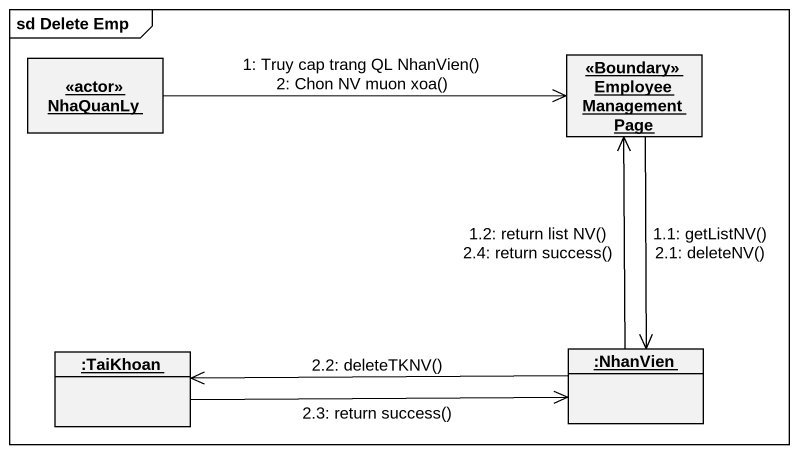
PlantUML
@startuml
mainframe sd Delete Emp
hide circle
hide empty members
object "<<actor>> NhaQuanLy" as actor_NhaQuanLy
object "<<Boundary>> Employee Management Page" as Boundary_Employee
object ":TaiKhoan" as TaiKhoan
object ":NhanVien" as NhanVien
actor_NhaQuanLy -right-> Boundary_Employee : 1: Truy cap trang QL NhanVien()\n2: Chon NV muon xoa()
Boundary_Employee --> NhanVien : 1.1: getListNV()\n2.1: deleteNV()
NhanVien -up-> Boundary_Employee : 1.2: return list NV()\n2.4: return success()
NhanVien -left-> TaiKhoan : 2.2: deleteTKNV()
TaiKhoan -right-> NhanVien : 2.3: return success()
@enduml
